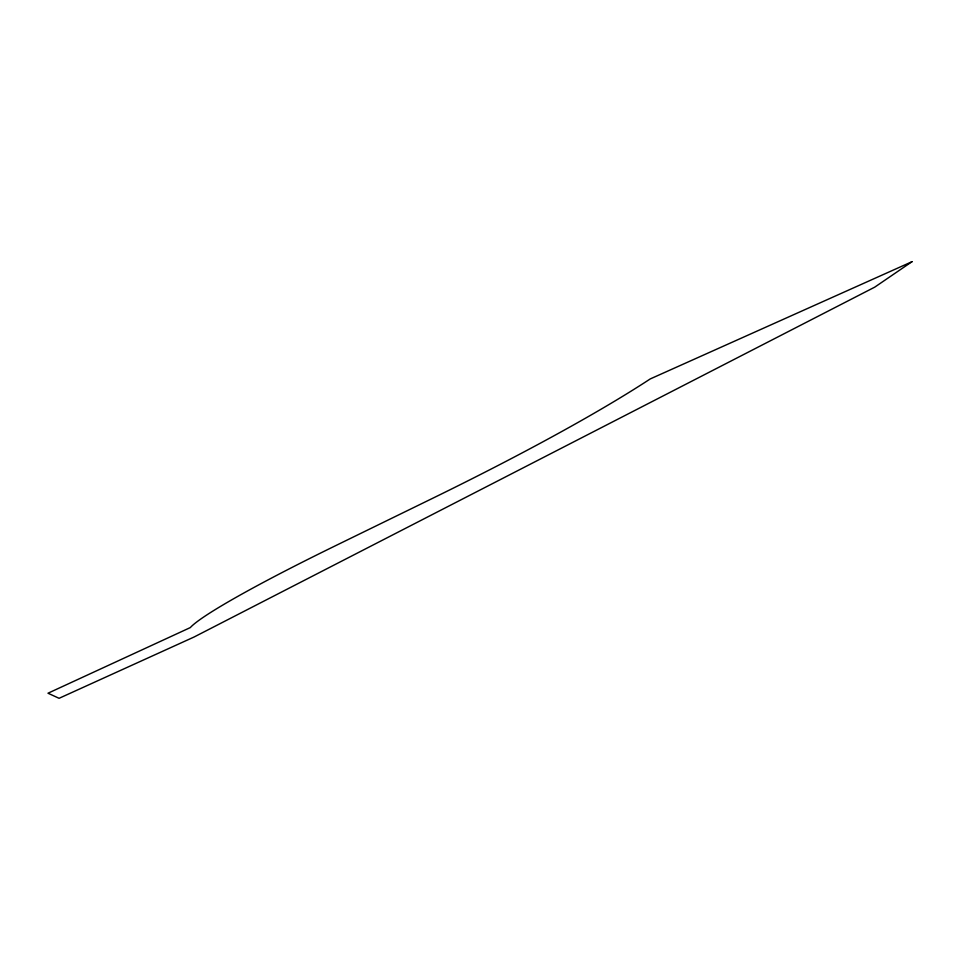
<?xml version="1.0" encoding="UTF-8"?>
<svg xmlns="http://www.w3.org/2000/svg" width="960" height="960" viewBox="0 0 960 960"><rect width="100%" height="100%" fill="white"/><g stroke="black" fill="none" stroke-linecap="round" stroke-linejoin="round"><path stroke-width="1.44" d="M912 261.696L874.716 287.16L194.04 637.032L59.076 698.304L48 693.216L190.308 627.588A229.104 16.38 -24.9 0 1 335.376 545.784L431.256 498.984A411.624 44.436 -24.7 0 0 650.256 378.924L912 261.696"/></g></svg>
